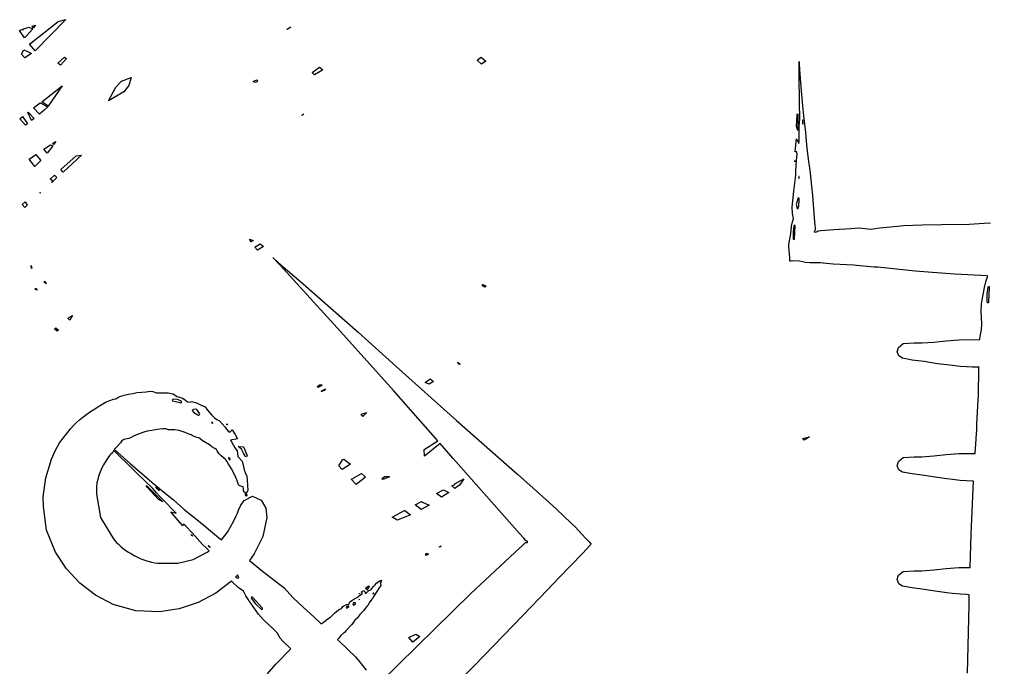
# Model space of a CAD drawing. Extents: x 0 to 203, y 8 to 351.
# Drawn here: x 43.5 to 102.5, y 223.2 to 262.6 of the extents above; entities that cross this region are included whole.
import ezdxf

# ---------------------------------------------------------------- set-up
doc = ezdxf.new("R2010")
doc.units = 0

msp = doc.modelspace()

# ---------------------------------------------------------------- linework, layer by layer
at = {"layer": 'Layer 1'}
for p, q in [((44.15497, 261.139861), (45.8875, 262.52)), ((46.352372, 262.642286), (44.495462, 260.734466)), ((45.8875, 262.52), (45.887507, 262.519889)), ((45.887507, 262.519889), (46.352372, 262.642286)), ((43.539319, 261.958968), (43.6905, 262.026)), ((43.856644, 261.52497), (43.539319, 261.958968)), ((43.6905, 262.026), (43.69053, 262.025853)), ((43.69053, 262.025853), (43.786864, 262.001486)), ((43.757626, 262.051913), (44.103131, 262.170779)), ((43.786864, 262.001486), (43.757626, 262.051913)), ((44.362964, 262.078611), (43.963784, 261.638889)), ((44.103131, 262.170779), (44.362964, 262.078611)), ((44.315078, 262.23371), (44.51926, 262.291848)), ((44.401807, 262.126923), (44.315078, 262.23371)), ((44.51926, 262.291848), (44.4018, 262.127)), ((44.4018, 262.127), (44.401807, 262.126923)), ((59.812424, 262.04352), (60.0282, 262.174)), ((59.817651, 262.033211), (59.812424, 262.04352)), ((60.038349, 262.166702), (59.817651, 262.033211)), ((60.0282, 262.174), (60.028189, 262.173554)), ((60.028189, 262.173554), (60.038349, 262.166702)), ((43.963784, 261.638889), (43.856644, 261.52497)), ((43.672025, 260.536264), (43.815185, 260.792217)), ((43.815185, 260.792217), (44.204268, 260.617697)), ((44.495462, 260.734466), (44.15497, 261.139861)), ((44.204268, 260.617697), (44.271082, 260.565858)), ((43.874722, 260.304963), (43.672025, 260.536264)), ((44.271082, 260.565858), (43.8747, 260.305)), ((43.8747, 260.305), (43.874722, 260.304963)), ((45.880236, 259.974379), (46.2703, 260.349)), ((46.401602, 260.26861), (46.041546, 259.857847)), ((46.2703, 260.349), (46.270307, 260.349043)), ((46.270307, 260.349043), (46.401602, 260.26861)), ((71.366262, 260.17145), (71.6056, 260.345)), ((71.621506, 259.916702), (71.366262, 260.17145)), ((71.6056, 260.345), (71.605617, 260.34569)), ((71.605617, 260.34569), (71.879152, 260.094191)), ((71.879152, 260.094191), (71.687049, 259.959571)), ((90.927717, 259.997331), (90.926162, 260.080742)), ((90.926162, 260.080742), (90.9292, 259.985)), ((46.041546, 259.857847), (45.880236, 259.974379)), ((61.326661, 259.408109), (61.555772, 259.581286)), ((61.820552, 259.4668), (61.478084, 259.269964)), ((61.555772, 259.581286), (61.779235, 259.749025)), ((61.779235, 259.749025), (61.9844, 259.586)), ((61.984404, 259.58616), (61.820552, 259.4668)), ((61.9844, 259.586), (61.984404, 259.58616)), ((71.687049, 259.959571), (71.621506, 259.916702)), ((90.930965, 259.872747), (90.927717, 259.997331)), ((90.9292, 259.985), (90.9292, 259.9845)), ((90.9292, 259.9845), (90.930964, 259.872345)), ((90.930964, 259.872345), (90.931599, 259.847555)), ((90.9316, 259.838), (90.930965, 259.872747)), ((90.931019, 259.605724), (90.931654, 259.836601)), ((90.932645, 258.712511), (90.931019, 259.605724)), ((90.931599, 259.847555), (90.9316, 259.838)), ((90.931654, 259.836601), (90.940556, 259.699303)), ((90.940556, 259.699303), (90.958776, 259.254851)), ((49.404051, 258.526626), (49.7431, 258.888485)), ((49.7431, 258.888485), (50.3352, 259.113)), ((50.335148, 259.11312), (50.186161, 258.61932)), ((50.3352, 259.113), (50.335148, 259.11312)), ((57.75423, 258.864713), (57.781069, 258.8902)), ((57.894918, 258.801997), (57.75423, 258.864713)), ((57.781069, 258.8902), (57.968157, 258.976224)), ((57.960884, 258.854189), (57.894918, 258.801997)), ((58.020492, 258.898895), (57.960884, 258.854189)), ((57.968157, 258.976224), (58.020492, 258.898895)), ((61.478084, 259.269964), (61.326661, 259.408109)), ((90.958776, 259.254851), (90.984201, 259.119461)), ((90.984201, 259.119461), (90.994361, 259.027717)), ((90.994361, 259.027717), (91.069932, 258.070304)), ((44.896535, 257.641342), (46.143095, 258.597344)), ((46.143095, 258.597344), (45.2972, 257.376)), ((48.962808, 257.69501), (49.404051, 258.526626)), ((50.186161, 258.61932), (49.891022, 258.233319)), ((90.938718, 258.090855), (90.932645, 258.712511)), ((49.891022, 258.233319), (48.962808, 257.69501)), ((90.942952, 257.590255), (90.938718, 258.090855)), ((91.069932, 258.070304), (91.131518, 257.39561)), ((44.392768, 257.258488), (44.808763, 257.575175)), ((44.769207, 256.890736), (44.392768, 257.258488)), ((45.049388, 257.134609), (44.7692, 256.891)), ((44.808763, 257.575175), (45.256889, 257.33427)), ((45.2972, 257.376), (44.896535, 257.641342)), ((45.256889, 257.33427), (45.049388, 257.134609)), ((45.2972, 257.376), (45.2972, 257.376)), ((90.967107, 256.601485), (90.942952, 257.590255)), ((91.131518, 257.39561), (91.19028, 256.773954)), ((43.56008, 256.595888), (43.723724, 256.731355)), ((43.906716, 256.208219), (43.56008, 256.595888)), ((43.723724, 256.731355), (44.021838, 256.295378)), ((44.046416, 256.989542), (44.0685, 257.006)), ((44.28153, 256.494025), (44.046416, 256.989542)), ((44.06845, 257.006633), (44.436769, 256.620658)), ((44.0685, 257.006), (44.06845, 257.006633)), ((44.436769, 256.620658), (44.28153, 256.494025)), ((44.7692, 256.891), (44.769207, 256.890736)), ((60.705143, 256.816884), (60.8147, 256.886)), ((60.726685, 256.797673), (60.705143, 256.816884)), ((60.814685, 256.88624), (60.726685, 256.797673)), ((60.8147, 256.886), (60.814685, 256.88624)), ((90.757575, 256.13225), (90.801082, 256.861325)), ((90.801082, 256.861325), (90.824247, 256.925389)), ((90.824247, 256.925389), (90.839434, 256.860837)), ((90.839434, 256.860837), (90.83682, 256.579462)), ((90.83682, 256.579462), (90.851721, 255.898833)), ((90.947967, 256.352173), (90.967107, 256.601485)), ((91.1439, 256.534), (91.132611, 256.468525)), ((91.153304, 256.491974), (91.1439, 256.534)), ((91.1439, 256.534), (91.1439, 256.534)), ((91.156058, 256.282565), (91.153304, 256.491974)), ((91.19028, 256.773954), (91.306036, 255.766534)), ((44.021838, 256.295378), (43.9067, 256.208)), ((43.9067, 256.208), (43.906716, 256.208219)), ((90.7576, 256.132), (90.757575, 256.13225)), ((90.851721, 255.898833), (90.7576, 256.132)), ((90.928262, 256.158938), (90.947967, 256.352173)), ((90.934189, 255.831445), (90.928262, 256.158938)), ((91.132611, 256.468525), (91.156058, 256.282565)), ((90.721746, 255.010551), (90.756282, 255.374561)), ((90.756282, 255.374561), (90.910742, 255.110348)), ((90.921689, 255.272081), (90.934189, 255.831445)), ((91.306036, 255.766534), (91.339795, 255.48622)), ((91.339795, 255.48622), (91.391281, 254.80983)), ((45.033703, 254.753508), (45.424197, 255.013979)), ((45.13357, 254.630476), (45.033703, 254.753508)), ((45.561921, 254.962705), (45.228566, 254.515214)), ((45.424197, 255.013979), (45.561921, 254.962705)), ((45.5475, 255.096), (45.743701, 255.226801)), ((45.610642, 255.033425), (45.5475, 255.096)), ((45.5475, 255.096), (45.5475, 255.096)), ((45.743701, 255.226801), (45.610642, 255.033425)), ((90.687561, 254.58651), (90.721746, 255.010551)), ((90.910742, 255.110348), (90.921689, 255.272081)), ((91.391281, 254.80983), (91.479707, 254.138593)), ((44.124588, 254.144283), (44.539519, 254.422977)), ((44.27453, 253.96348), (44.124588, 254.144283)), ((44.539519, 254.422977), (44.619822, 254.333067)), ((44.619822, 254.333067), (44.841519, 254.063345)), ((45.1336, 254.63), (45.13357, 254.630476)), ((45.228566, 254.515214), (45.1336, 254.63)), ((46.051155, 253.522327), (46.98844, 254.355364)), ((47.305976, 254.38517), (46.189, 253.361)), ((46.98844, 254.355364), (47.305976, 254.38517)), ((90.773655, 254.595479), (90.687561, 254.58651)), ((90.763839, 254.060273), (90.794348, 254.449212)), ((90.794348, 254.449212), (90.773655, 254.595479)), ((91.479707, 254.138593), (91.570461, 253.46277)), ((44.484927, 253.696089), (44.27453, 253.96348)), ((44.485, 253.696), (44.484927, 253.696089)), ((44.841519, 254.063345), (44.485, 253.696)), ((46.189018, 253.36172), (46.051155, 253.522327)), ((90.653765, 254.027211), (90.662514, 254.072)), ((90.657152, 253.981373), (90.653765, 254.027211)), ((90.67211, 254.040639), (90.657152, 253.981373)), ((90.662514, 254.072), (90.67211, 254.040639)), ((90.713624, 253.394971), (90.763839, 254.060273)), ((45.4061, 252.924), (45.668053, 253.167448)), ((45.821666, 253.024994), (45.509709, 252.739171)), ((45.668053, 253.167448), (45.821666, 253.024994)), ((46.189, 253.361), (46.189018, 253.36172)), ((90.607048, 252.196236), (90.727255, 253.17512)), ((90.727255, 253.17512), (90.713624, 253.394971)), ((90.899697, 253.098969), (90.897721, 252.991194)), ((90.897721, 252.991194), (90.913331, 252.980529)), ((90.917, 253.09), (90.899697, 253.098969)), ((90.913331, 252.980529), (90.917, 253.09)), ((91.570461, 253.46277), (91.589531, 253.293617)), ((91.589531, 253.293617), (91.674705, 252.516019)), ((45.551026, 252.833879), (45.4061, 252.924)), ((45.4061, 252.924), (45.4061, 252.924)), ((45.509709, 252.739171), (45.551026, 252.833879)), ((91.674705, 252.516019), (91.727111, 251.949599)), ((44.802119, 252.087289), (44.771537, 252.117517)), ((44.771537, 252.117517), (44.8284, 252.112)), ((44.828391, 252.112079), (44.802119, 252.087289)), ((44.8284, 252.112), (44.828391, 252.112079)), ((90.533241, 251.609048), (90.607048, 252.196236)), ((90.86232, 251.796114), (90.747975, 251.402795)), ((90.888945, 251.811298), (90.86232, 251.796114)), ((90.9244, 251.737), (90.888945, 251.811298)), ((91.727111, 251.949599), (91.829306, 250.585799)), ((43.715826, 251.3953), (43.879678, 251.545309)), ((43.871895, 251.218945), (43.715826, 251.3953)), ((44.014279, 251.350099), (43.871895, 251.218945)), ((43.879678, 251.545309), (44.0143, 251.35)), ((44.0143, 251.35), (44.014279, 251.350099)), ((90.504779, 251.225051), (90.533241, 251.609048)), ((90.512549, 250.844588), (90.504779, 251.225051)), ((90.747975, 251.402795), (90.801933, 251.16217)), ((90.85794, 251.119936), (90.906107, 251.297631)), ((90.906107, 251.297631), (90.925176, 251.67499)), ((90.925176, 251.67499), (90.9244, 251.737)), ((90.9244, 251.737), (90.9244, 251.737)), ((90.577595, 250.550922), (90.512549, 250.844588)), ((90.801933, 251.16217), (90.85794, 251.119936)), ((91.829306, 250.585799), (91.878111, 250.109634)), ((90.453364, 249.982381), (90.453787, 250.077091)), ((90.453787, 250.077091), (90.513113, 250.340455)), ((90.513113, 250.340455), (90.577595, 250.550922)), ((90.6007, 250.101), (90.573864, 249.920056)), ((90.657698, 250.132004), (90.6007, 250.101)), ((90.6007, 250.101), (90.6007, 250.101)), ((90.646821, 249.312384), (90.677826, 250.090828)), ((90.677826, 250.090828), (90.657698, 250.132004)), ((91.878111, 250.109634), (91.895061, 249.989992)), ((91.895061, 249.989992), (91.90381, 249.930161)), ((95.805994, 249.970775), (96.482878, 250.036174)), ((96.482878, 250.036174), (97.103402, 250.102138)), ((97.103402, 250.102138), (97.271423, 250.124456)), ((97.271423, 250.124456), (98.408373, 250.155391)), ((98.408373, 250.155391), (99.603233, 250.169022)), ((99.603233, 250.169022), (101.252223, 250.206879)), ((101.252223, 250.206879), (102.162107, 250.250595)), ((102.162107, 250.250595), (102.560088, 250.271079)), ((90.323624, 249.083518), (90.422712, 249.619077)), ((90.422712, 249.619077), (90.447855, 249.879336)), ((90.447855, 249.879336), (90.453364, 249.982381)), ((90.573864, 249.920056), (90.557054, 249.750692)), ((90.557054, 249.750692), (90.5656, 249.293667)), ((91.875207, 249.814418), (91.842435, 249.747676)), ((91.842435, 249.747676), (91.864612, 249.702828)), ((91.864612, 249.702828), (91.982276, 249.729879)), ((91.89039, 249.854957), (91.875207, 249.814418)), ((91.904163, 249.904114), (91.89039, 249.854957)), ((91.90381, 249.930161), (91.905926, 249.915203)), ((91.905574, 249.910752), (91.904163, 249.904114)), ((91.905926, 249.915203), (91.905574, 249.910752)), ((91.982276, 249.729879), (92.013634, 249.745133)), ((92.013634, 249.745133), (92.035881, 249.759967)), ((92.035881, 249.759967), (92.075361, 249.787367)), ((92.075361, 249.787367), (92.082981, 249.792447)), ((92.082981, 249.792447), (92.109253, 249.797527)), ((92.109253, 249.797527), (92.240619, 249.807484)), ((92.240619, 249.807484), (92.503489, 249.827545)), ((92.503489, 249.827545), (93.029094, 249.865681)), ((93.029094, 249.865681), (94.080514, 249.939132)), ((94.080514, 249.939132), (94.535843, 249.969502)), ((94.535843, 249.969502), (94.754644, 249.959404)), ((94.754644, 249.959404), (95.281163, 249.887053)), ((95.281163, 249.887053), (95.805994, 249.970775)), ((57.613754, 249.130756), (57.513393, 249.291857)), ((57.513393, 249.291857), (57.7475, 249.205)), ((57.747451, 249.20498), (57.613754, 249.130756)), ((57.7475, 249.205), (57.747451, 249.20498)), ((57.837341, 248.807302), (57.8647, 248.821)), ((58.008255, 248.616892), (57.837341, 248.807302)), ((57.864671, 248.82178), (58.179879, 248.993825)), ((57.8647, 248.821), (57.864671, 248.82178)), ((58.381163, 248.84092), (58.008255, 248.616892)), ((58.179879, 248.993825), (58.381163, 248.84092)), ((90.288944, 248.819442), (90.297845, 248.949115)), ((90.31437, 248.587083), (90.288944, 248.819442)), ((90.297845, 248.949115), (90.323624, 249.083518)), ((90.5656, 249.293667), (90.621678, 249.263864)), ((90.621678, 249.263864), (90.646821, 249.312384)), ((90.348837, 248.194258), (90.31437, 248.587083)), ((44.268889, 247.49587), (44.254269, 247.693623)), ((44.254269, 247.693623), (44.2993, 247.531)), ((59.37657, 247.71131), (58.931058, 248.176472)), ((58.931058, 248.176472), (59.281154, 247.857783)), ((59.281154, 247.857783), (60.793414, 246.562493)), ((60.40779, 246.58651), (59.37657, 247.71131)), ((90.351592, 247.983156), (90.348837, 248.194258)), ((90.353073, 247.957942), (90.351592, 247.983156)), ((90.37737, 247.955893), (90.353073, 247.957942)), ((90.431681, 247.957801), (90.37737, 247.955893)), ((90.545532, 247.969312), (90.431681, 247.957801)), ((90.945841, 247.950595), (90.545532, 247.969312)), ((91.317338, 247.875448), (90.945841, 247.950595)), ((91.574135, 247.853553), (91.317338, 247.875448)), ((92.061815, 247.854544), (91.574135, 247.853553)), ((92.109982, 247.852213), (92.061815, 247.854544)), ((92.148685, 247.849529), (92.109982, 247.852213)), ((92.226093, 247.843103), (92.148685, 247.849529)), ((92.380553, 247.82707), (92.226093, 247.843103)), ((92.999028, 247.769793), (92.380553, 247.82707)), ((94.246148, 247.709476), (92.999028, 247.769793)), ((94.410638, 247.67706), (94.246148, 247.709476)), ((95.486778, 247.579454), (94.410638, 247.67706)), ((44.299329, 247.530829), (44.268889, 247.49587)), ((44.2993, 247.531), (44.299329, 247.530829)), ((95.714195, 247.575991), (95.486778, 247.579454)), ((97.978975, 247.348859), (95.714195, 247.575991)), ((100.364455, 247.162545), (97.978975, 247.348859)), ((102.368765, 247.060491), (100.364455, 247.162545)), ((102.364953, 246.990711), (102.368765, 247.060491)), ((45.026149, 246.698418), (45.0806, 246.72688)), ((45.155889, 246.577365), (45.026149, 246.698418)), ((45.0806, 246.72688), (45.1625, 246.586)), ((45.162526, 246.586616), (45.155889, 246.577365)), ((45.1625, 246.586), (45.162526, 246.586616)), ((63.05876, 243.66766), (60.40779, 246.58651)), ((60.793414, 246.562493), (64.128184, 243.630223)), ((71.653229, 246.473995), (71.6929, 246.541)), ((71.810091, 246.376247), (71.653229, 246.473995)), ((71.6929, 246.541), (71.692912, 246.54109)), ((71.692912, 246.54109), (71.89329, 246.450827)), ((71.89329, 246.450827), (71.84258, 246.390231)), ((102.190855, 246.34017), (102.275257, 246.701919)), ((102.275257, 246.701919), (102.364953, 246.990711)), ((44.486769, 246.240265), (44.567425, 246.3116)), ((44.609519, 246.181789), (44.486769, 246.240265)), ((44.567425, 246.3116), (44.6095, 246.182)), ((44.6095, 246.182), (44.609519, 246.181789)), ((71.84258, 246.390231), (71.810091, 246.376247)), ((102.013795, 245.366089), (102.190855, 246.34017)), ((102.390169, 246.373421), (102.326466, 245.947683)), ((102.326466, 245.947683), (102.339448, 245.467705)), ((102.467498, 246.416079), (102.390169, 246.373421)), ((102.450336, 245.45167), (102.494408, 246.359578)), ((102.494408, 246.359578), (102.467498, 246.416079)), ((101.987947, 244.916058), (102.013795, 245.366089)), ((102.339448, 245.467705), (102.417, 245.41)), ((102.417, 245.41), (102.450336, 245.45167)), ((102.417, 245.41), (102.417, 245.41)), ((102.022838, 244.149196), (101.987947, 244.916058)), ((46.478446, 244.484044), (46.7578, 244.643)), ((46.579583, 244.390533), (46.478446, 244.484044)), ((46.603597, 244.369064), (46.579583, 244.390533)), ((46.757772, 244.64359), (46.603597, 244.369064)), ((46.7578, 244.643), (46.757772, 244.64359)), ((102.009956, 243.768669), (102.022838, 244.149196)), ((45.681197, 243.827232), (45.7457, 243.898)), ((45.842718, 243.701361), (45.681197, 243.827232)), ((45.7457, 243.898), (45.745679, 243.8977)), ((45.745679, 243.8977), (45.922528, 243.754049)), ((45.922528, 243.754049), (45.842718, 243.701361)), ((66.27417, 240.08203), (63.05876, 243.66766)), ((64.128184, 243.630223), (66.426654, 241.557763)), ((101.926784, 243.401119), (102.009956, 243.768669)), ((96.952285, 242.706501), (97.249764, 242.937378)), ((97.249764, 242.937378), (97.913796, 242.976153)), ((97.913796, 242.976153), (98.376965, 242.978343)), ((98.376965, 242.978343), (99.114801, 243.035973)), ((99.114801, 243.035973), (99.851787, 243.114862)), ((99.851787, 243.114862), (100.618302, 243.176669)), ((100.618302, 243.176669), (101.892812, 243.187546)), ((101.892812, 243.187546), (101.906232, 243.187404)), ((101.906232, 243.187404), (101.926784, 243.401119)), ((96.881737, 242.443157), (96.952285, 242.706501)), ((96.977852, 242.188031), (96.881737, 242.443157)), ((70.287669, 241.663241), (70.160048, 241.802376)), ((70.160048, 241.802376), (70.3311, 241.691)), ((97.20633, 242.047414), (96.977852, 242.188031)), ((97.796484, 241.941262), (97.20633, 242.047414)), ((98.517087, 241.842315), (97.796484, 241.941262)), ((99.33925, 241.71893), (98.517087, 241.842315)), ((66.426654, 241.557763), (70.108834, 238.276173)), ((70.331103, 241.690927), (70.287669, 241.663241)), ((70.3311, 241.691), (70.331103, 241.690927)), ((99.902142, 241.643501), (99.33925, 241.71893)), ((100.248711, 241.601055), (99.902142, 241.643501)), ((100.710889, 241.551545), (100.248711, 241.601055)), ((101.087257, 241.529794), (100.710889, 241.551545)), ((101.448865, 241.505779), (101.087257, 241.529794)), ((101.854051, 241.506908), (101.448865, 241.505779)), ((101.825233, 239.755728), (101.853343, 241.468348)), ((101.853343, 241.468348), (101.854051, 241.506908)), ((68.198533, 240.572874), (68.504699, 240.795067)), ((68.435695, 240.478872), (68.198533, 240.572874)), ((68.703016, 240.643927), (68.435695, 240.478872)), ((68.504699, 240.795067), (68.703, 240.644)), ((68.703, 240.644), (68.703016, 240.643927)), ((50.438548, 239.914238), (50.702268, 239.966361)), ((50.702268, 239.966361), (50.970788, 239.981051)), ((50.970788, 239.981051), (51.237121, 239.999765)), ((51.237121, 239.999765), (51.369122, 240.019967)), ((51.369122, 240.019967), (51.501617, 240.041788)), ((51.501617, 240.041788), (51.647038, 240.029147)), ((51.647038, 240.029147), (51.8782, 239.957319)), ((61.643643, 240.341801), (61.814204, 240.450143)), ((61.6875, 240.274), (61.643643, 240.341801)), ((61.936742, 240.415252), (61.6875, 240.274)), ((61.6875, 240.274), (61.6875, 240.274)), ((61.814204, 240.450143), (61.936742, 240.415252)), ((61.884265, 240.055763), (62.1414, 240.186)), ((61.918944, 240.025182), (61.884265, 240.055763)), ((62.061184, 240.092983), (61.918944, 240.025182)), ((62.141417, 240.186494), (62.061184, 240.092983)), ((62.1414, 240.186), (62.141417, 240.186494)), ((68.96688, 237.02553), (66.27417, 240.08203)), ((48.397028, 239.159463), (48.81295, 239.396202)), ((48.81295, 239.396202), (49.034494, 239.483711)), ((49.034494, 239.483711), (49.26177, 239.554408)), ((49.26177, 239.554408), (49.404574, 239.587814)), ((49.404574, 239.587814), (49.520545, 239.664514)), ((49.520545, 239.664514), (49.646187, 239.718966)), ((49.646187, 239.718966), (49.907223, 239.799681)), ((49.907223, 239.799681), (50.17278, 239.859715)), ((50.17278, 239.859715), (50.438548, 239.914238)), ((51.8782, 239.957319), (52.111902, 239.948491)), ((52.111902, 239.948491), (52.585312, 239.956896)), ((52.585312, 239.956896), (52.856939, 239.891214)), ((52.87394, 239.564521), (52.830436, 239.493966)), ((52.830436, 239.493966), (52.849647, 239.457734)), ((52.849647, 239.457734), (53.1039, 239.403)), ((52.856939, 239.891214), (53.12179, 239.730325)), ((53.154821, 239.54312), (52.87394, 239.564521)), ((53.1039, 239.403), (53.230462, 239.374961)), ((53.12179, 239.730325), (53.263677, 239.680465)), ((53.253418, 239.507103), (53.154821, 239.54312)), ((53.230462, 239.374961), (53.354767, 239.337175)), ((53.38683, 239.44029), (53.253418, 239.507103)), ((53.263677, 239.680465), (53.413819, 239.643172)), ((53.392692, 239.357655), (53.38683, 239.44029)), ((53.413819, 239.643172), (53.605781, 239.518941)), ((53.605781, 239.518941), (53.747812, 239.39478)), ((53.747812, 239.39478), (53.893721, 239.383833)), ((53.893721, 239.383833), (54.005947, 239.420558)), ((54.005947, 239.420558), (54.309288, 239.340469)), ((101.717317, 238.052142), (101.793734, 239.529792)), ((101.793734, 239.529792), (101.825233, 239.755728)), ((47.803343, 238.776809), (48.233881, 239.041728)), ((48.233881, 239.041728), (48.397028, 239.159463)), ((53.354767, 239.337175), (53.392692, 239.357655)), ((54.097417, 238.939829), (54.037021, 238.87224)), ((54.037021, 238.87224), (54.135, 238.76)), ((54.302375, 238.953658), (54.097417, 238.939829)), ((54.500625, 238.667691), (54.302375, 238.953658)), ((54.309288, 239.340469), (54.587841, 239.191456)), ((54.587841, 239.191456), (54.822249, 239.102398)), ((54.822249, 239.102398), (54.973238, 238.897581)), ((54.973238, 238.897581), (55.227706, 238.58068)), ((47.009995, 238.137013), (47.199417, 238.309834)), ((47.199417, 238.309834), (47.294269, 238.395152)), ((47.294269, 238.395152), (47.395829, 238.473045)), ((47.395829, 238.473045), (47.803343, 238.776809)), ((54.135, 238.76), (54.376543, 238.617546)), ((54.135, 238.76), (54.135, 238.76)), ((54.376543, 238.617546), (54.418284, 238.598829)), ((54.418284, 238.598829), (54.49244, 238.625386)), ((54.49244, 238.625386), (54.500625, 238.667691)), ((55.227706, 238.58068), (55.311398, 238.507585)), ((55.311398, 238.507585), (55.389794, 238.435474)), ((55.389794, 238.435474), (55.533801, 238.333067)), ((55.533801, 238.333067), (55.692853, 238.255942)), ((55.692853, 238.255942), (55.865322, 238.055928)), ((64.312403, 238.643653), (64.644135, 238.743661)), ((64.411212, 238.510664), (64.312403, 238.643653)), ((64.644135, 238.743661), (64.4112, 238.51)), ((64.4112, 238.51), (64.411212, 238.510664)), ((70.108834, 238.276173), (73.798854, 235.010193)), ((45.984852, 236.899283), (46.649166, 237.76919)), ((46.649166, 237.76919), (46.821423, 237.961081)), ((46.821423, 237.961081), (47.009995, 238.137013)), ((51.302119, 237.608269), (51.232625, 237.594641)), ((51.580531, 237.66788), (51.302119, 237.608269)), ((51.918196, 237.719719), (51.580531, 237.66788)), ((52.260249, 237.758282), (51.918196, 237.719719)), ((52.435049, 237.760822), (52.260249, 237.758282)), ((52.592334, 237.696833), (52.435049, 237.760822)), ((52.717923, 237.700011), (52.592334, 237.696833)), ((52.853313, 237.706296), (52.717923, 237.700011)), ((52.987786, 237.700787), (52.853313, 237.706296)), ((53.252846, 237.66258), (52.987786, 237.700787)), ((53.613466, 237.535524), (53.252846, 237.66258)), ((55.240329, 238.169427), (55.218152, 238.15163)), ((55.218152, 238.15163), (55.279174, 238.098237)), ((55.3027, 238.119), (55.240329, 238.169427)), ((55.279174, 238.098237), (55.3027, 238.119)), ((55.3027, 238.119), (55.3027, 238.119)), ((55.865322, 238.055928), (56.040619, 237.861565)), ((56.040619, 237.861565), (56.125088, 237.736131)), ((56.125088, 237.736131), (56.220078, 237.614654)), ((56.153601, 238.004146), (56.135872, 238.055138)), ((56.135872, 238.055138), (56.169916, 238.0372)), ((56.186725, 238.002453), (56.153601, 238.004146)), ((56.169916, 238.0372), (56.186725, 238.002453)), ((56.220078, 237.614654), (56.333083, 237.564438)), ((56.333083, 237.564438), (56.46367, 237.693049)), ((56.46367, 237.693049), (56.655067, 237.409554)), ((101.628256, 236.263669), (101.719789, 237.739829)), ((101.719789, 237.739829), (101.717317, 238.052142)), ((49.771438, 237.03117), (49.689593, 236.899734)), ((49.885924, 237.119382), (49.771438, 237.03117)), ((50.179999, 237.177519), (49.885924, 237.119382)), ((50.294909, 237.208524), (50.179999, 237.177519)), ((50.507281, 237.325765), (50.294909, 237.208524)), ((51.030554, 237.529168), (50.507281, 237.325765)), ((51.165174, 237.572676), (51.030554, 237.529168)), ((51.232625, 237.594641), (51.165174, 237.572676)), ((53.790809, 237.464049), (53.613466, 237.535524)), ((53.969072, 237.3918), (53.790809, 237.464049)), ((54.042732, 237.357688), (53.969072, 237.3918)), ((54.110321, 237.311217), (54.042732, 237.357688)), ((54.257576, 237.251535), (54.110321, 237.311217)), ((54.478779, 237.185078), (54.257576, 237.251535)), ((54.652309, 237.042059), (54.478779, 237.185078)), ((54.738616, 236.994104), (54.652309, 237.042059)), ((56.785022, 237.144265), (56.366983, 237.080065)), ((56.366983, 237.080065), (56.418892, 236.969042)), ((56.655067, 237.409554), (56.785022, 237.144265)), ((68.13235, 236.509603), (68.96688, 237.02553)), ((91.125056, 237.17274), (91.547475, 237.278892)), ((91.1251, 237.173), (91.125056, 237.17274)), ((91.177251, 237.123444), (91.1251, 237.173)), ((91.235448, 237.071885), (91.177251, 237.123444)), ((91.547475, 237.278892), (91.235448, 237.071885)), ((45.711379, 236.418317), (45.984852, 236.899283)), ((49.264508, 236.456699), (49.232163, 236.375831)), ((49.574278, 236.144954), (49.264508, 236.456699)), ((49.318522, 236.519411), (49.302278, 236.502461)), ((49.302278, 236.502461), (49.308487, 236.497305)), ((49.308487, 236.497305), (50.282779, 235.637073)), ((49.436045, 236.636861), (49.318522, 236.519411)), ((49.689593, 236.899734), (49.436045, 236.636861)), ((55.086805, 236.793312), (54.738616, 236.994104)), ((55.241336, 236.665268), (55.086805, 236.793312)), ((55.42228, 236.561729), (55.241336, 236.665268)), ((55.510494, 236.504237), (55.42228, 236.561729)), ((55.561415, 236.414541), (55.510494, 236.504237)), ((56.418892, 236.969042), (56.630067, 236.614853)), ((56.630067, 236.614853), (56.768141, 236.417298)), ((57.033195, 236.530463), (56.840102, 236.689656)), ((56.840102, 236.689656), (57.165337, 236.674755)), ((57.16569, 236.274019), (57.033195, 236.530463)), ((57.165337, 236.674755), (57.3849, 236.136)), ((68.166251, 236.098911), (68.13235, 236.509603)), ((69.108692, 236.864579), (68.166251, 236.098911)), ((69.908608, 235.956815), (69.108692, 236.864579)), ((45.139295, 234.788208), (45.481207, 235.912347)), ((45.481207, 235.912347), (45.711379, 236.418317)), ((48.981722, 236.08081), (48.816315, 235.833053)), ((49.022754, 236.143526), (48.981722, 236.08081)), ((49.073605, 236.198277), (49.022754, 236.143526)), ((49.186821, 236.297294), (49.073605, 236.198277)), ((49.232163, 236.375831), (49.186821, 236.297294)), ((50.181594, 235.546959), (49.574278, 236.144954)), ((55.679008, 236.247581), (55.561415, 236.414541)), ((55.803945, 236.128574), (55.679008, 236.247581)), ((56.047819, 235.920438), (55.803945, 236.128574)), ((56.097118, 235.857935), (56.047819, 235.920438)), ((56.13688, 235.789781), (56.097118, 235.857935)), ((56.34204, 235.934832), (56.246482, 236.020221)), ((56.246482, 236.020221), (56.290481, 235.890117)), ((56.290481, 235.890117), (56.3217, 235.876)), ((56.3217, 235.876), (56.34204, 235.934832)), ((56.3217, 235.876), (56.3217, 235.876)), ((56.768141, 236.417298), (56.791377, 236.267924)), ((56.791377, 236.267924), (56.816449, 236.077373)), ((56.816449, 236.077373), (57.069715, 235.801078)), ((57.27029, 236.082763), (57.16569, 236.274019)), ((57.34261, 236.060586), (57.27029, 236.082763)), ((57.384915, 236.135375), (57.34261, 236.060586)), ((57.3849, 236.136), (57.384915, 236.135375)), ((62.946842, 235.519564), (63.172634, 235.885056)), ((63.172634, 235.885056), (63.262683, 235.924536)), ((63.262683, 235.924536), (63.667302, 235.608413)), ((72.397838, 233.133595), (69.908608, 235.956815)), ((96.952279, 235.782492), (97.249758, 236.013299)), ((97.249758, 236.013299), (97.91379, 236.052144)), ((97.91379, 236.052144), (98.376959, 236.054475)), ((98.376959, 236.054475), (99.114795, 236.111964)), ((99.114795, 236.111964), (99.851781, 236.190856)), ((99.851781, 236.190856), (100.618296, 236.252584)), ((100.618296, 236.252584), (101.628256, 236.263669)), ((48.508106, 235.291771), (48.354281, 234.891177)), ((48.575625, 235.432247), (48.508106, 235.291771)), ((48.650696, 235.568769), (48.575625, 235.432247)), ((48.816315, 235.833053), (48.650696, 235.568769)), ((50.669976, 235.065003), (50.181594, 235.546959)), ((50.282779, 235.637073), (50.96999, 235.045719)), ((56.218524, 235.653823), (56.13688, 235.789781)), ((56.329053, 235.490888), (56.218524, 235.653823)), ((56.427224, 235.320465), (56.329053, 235.490888)), ((56.634513, 234.938023), (56.427224, 235.320465)), ((57.069715, 235.801078), (57.148393, 235.442374)), ((57.148393, 235.442374), (57.194017, 235.264537)), ((57.194017, 235.264537), (57.261892, 235.096657)), ((62.9469, 235.519), (62.946842, 235.519564)), ((63.154132, 235.293349), (62.9469, 235.519)), ((63.667302, 235.608413), (63.154132, 235.293349)), ((96.88173, 235.519183), (96.952279, 235.782492)), ((96.977846, 235.264093), (96.88173, 235.519183)), ((97.206324, 235.123405), (96.977846, 235.264093)), ((44.991411, 233.622567), (45.139295, 234.788208)), ((48.299194, 234.684243), (48.251874, 234.475469)), ((48.354281, 234.891177), (48.299194, 234.684243)), ((51.642434, 234.129626), (50.669976, 235.065003)), ((50.96999, 235.045719), (51.599272, 234.507826)), ((56.761922, 234.651774), (56.634513, 234.938023)), ((57.261892, 235.096657), (57.351587, 234.886049)), ((57.351587, 234.886049), (57.381813, 234.659619)), ((57.381813, 234.659619), (57.413244, 234.009713)), ((63.710037, 234.701812), (63.76343, 234.730838)), ((64.014295, 234.378061), (63.710037, 234.701812)), ((63.76343, 234.730838), (64.328295, 235.048244)), ((64.566101, 234.83), (64.014295, 234.378061)), ((64.328295, 235.048244), (64.501754, 234.889266)), ((64.501754, 234.889266), (64.566101, 234.83)), ((65.57035, 234.73097), (65.735405, 234.864596)), ((65.5704, 234.731), (65.57035, 234.73097)), ((65.638966, 234.680311), (65.5704, 234.731)), ((66.034193, 234.842188), (65.638966, 234.680311)), ((65.735405, 234.864596), (66.0034, 234.865)), ((66.0034, 234.865), (66.034193, 234.842188)), ((69.991356, 234.41364), (70.552413, 234.712039)), ((70.552413, 234.712039), (70.313907, 234.353899)), ((73.798854, 235.010193), (75.709654, 233.304353)), ((97.796478, 235.017323), (97.206324, 235.123405)), ((98.517081, 234.918305), (97.796478, 235.017323)), ((99.339244, 234.79492), (98.517081, 234.918305)), ((99.902136, 234.719491), (99.339244, 234.79492)), ((100.248705, 234.677186), (99.902136, 234.719491)), ((100.710883, 234.627537), (100.248705, 234.677186)), ((48.223982, 234.122054), (48.222215, 234.004249)), ((48.231037, 234.239577), (48.223982, 234.122054)), ((48.251874, 234.475469), (48.231037, 234.239577)), ((51.297981, 234.22413), (51.248471, 234.30867)), ((51.248471, 234.30867), (51.320017, 234.259653)), ((51.98886, 233.46567), (51.297981, 234.22413)), ((51.320017, 234.259653), (51.593129, 233.982161)), ((51.599272, 234.507826), (52.618412, 233.669136)), ((51.873664, 233.869578), (51.642434, 234.129626)), ((51.849549, 234.203991), (51.804137, 234.234784)), ((51.804137, 234.234784), (51.860849, 234.16126)), ((52.0514, 234.007), (51.849549, 234.203991)), ((51.860849, 234.16126), (52.0514, 234.007)), ((56.862212, 234.353096), (56.761922, 234.651774)), ((56.916596, 234.299561), (56.862212, 234.353096)), ((57.127557, 234.233101), (56.916596, 234.299561)), ((57.179819, 233.92976), (57.127557, 234.233101)), ((69.81232, 234.29761), (70.00061, 234.368801)), ((70.005907, 234.142303), (69.81232, 234.29761)), ((69.9914, 234.414), (69.991356, 234.41364)), ((70.00061, 234.368801), (69.9914, 234.414)), ((70.313907, 234.353899), (70.005907, 234.142303)), ((101.087251, 234.605854), (100.710883, 234.627537)), ((101.448859, 234.581769), (101.087251, 234.605854)), ((101.377327, 231.354141), (101.529162, 234.581981)), ((101.529162, 234.581981), (101.448859, 234.581769)), ((45.001441, 233.030293), (44.991411, 233.622567)), ((48.222215, 234.004249), (48.232034, 233.79788)), ((48.232034, 233.79788), (48.463249, 232.370866)), ((51.593129, 233.982161), (52.265424, 233.331693)), ((52.050866, 233.662503), (51.873664, 233.869578)), ((52.371792, 233.350825), (52.050866, 233.662503)), ((52.0514, 234.007), (52.0514, 234.007)), ((52.618412, 233.669136), (52.899152, 233.43974)), ((57.316132, 233.839641), (57.179819, 233.92976)), ((57.19269, 233.395737), (57.705008, 233.658228)), ((57.26175, 233.733779), (57.312742, 233.825947)), ((57.316908, 233.66661), (57.26175, 233.733779)), ((57.309494, 233.831456), (57.316132, 233.839641)), ((57.312742, 233.825947), (57.309494, 233.831456)), ((57.320439, 233.839011), (57.312742, 233.825944)), ((57.312742, 233.825944), (57.362746, 233.726362)), ((57.413244, 234.009713), (57.316132, 233.839646)), ((57.316132, 233.839646), (57.320439, 233.839011)), ((57.362746, 233.726362), (57.316908, 233.66661)), ((57.705008, 233.658228), (58.23231, 233.427307)), ((69.195811, 233.601149), (68.8876, 233.827)), ((68.8876, 233.827), (68.887606, 233.82687)), ((68.887606, 233.82687), (69.316301, 234.054711)), ((69.644361, 233.897073), (69.195811, 233.601149)), ((69.316301, 234.054711), (69.644361, 233.897073)), ((45.195678, 231.598498), (45.001441, 233.030293)), ((51.9889, 233.465), (51.98886, 233.46567)), ((52.265424, 233.331693), (51.9889, 233.465)), ((52.908908, 232.794712), (52.371792, 233.350825)), ((52.899152, 233.43974), (53.557957, 232.859192)), ((56.848032, 232.824509), (56.98653, 233.117963)), ((56.98653, 233.117963), (57.19269, 233.395737)), ((58.23231, 233.427307), (58.514958, 232.943516)), ((58.514958, 232.943516), (58.578381, 232.37137)), ((67.586741, 233.134884), (67.973916, 233.340906)), ((67.95753, 232.86276), (67.586741, 233.134884)), ((68.431788, 233.128675), (67.9575, 232.863)), ((67.973916, 233.340906), (68.039739, 233.311103)), ((68.039739, 233.311103), (68.431788, 233.128675)), ((73.935018, 231.399925), (72.397838, 233.133595)), ((75.709654, 233.304353), (76.185252, 232.875723)), ((48.463249, 232.370866), (49.207111, 231.13131)), ((53.07481, 232.324411), (52.73206, 232.719708)), ((52.73206, 232.719708), (53.061249, 232.625844)), ((53.061249, 232.625844), (52.908908, 232.794712)), ((53.479006, 231.8688), (53.07481, 232.324411)), ((53.557957, 232.859192), (54.219093, 232.329351)), ((54.219093, 232.329351), (54.874223, 231.803467)), ((56.556403, 232.124531), (56.714961, 232.466646)), ((56.714961, 232.466646), (56.789612, 232.642716)), ((56.789612, 232.642716), (56.848032, 232.824509)), ((58.578381, 232.37137), (58.3327, 231.216511)), ((66.19541, 232.390469), (66.933387, 232.787107)), ((66.430879, 232.248438), (66.19541, 232.390469)), ((66.926596, 232.36709), (66.494232, 232.20797)), ((66.9266, 232.367), (66.926596, 232.36709)), ((67.310387, 232.536443), (66.9266, 232.367)), ((66.933387, 232.787107), (66.955352, 232.798678)), ((66.955352, 232.798678), (67.310387, 232.536443)), ((67.9575, 232.863), (67.95753, 232.86276)), ((76.185252, 232.875723), (77.074652, 232.029545)), ((53.50549, 231.973468), (53.479006, 231.8688)), ((53.657478, 231.852908), (53.50549, 231.973468)), ((54.027985, 231.436989), (53.657478, 231.852908)), ((54.874223, 231.803467), (55.035321, 231.668283)), ((56.175869, 231.488256), (56.377294, 231.797811)), ((56.377294, 231.797811), (56.556403, 232.124531)), ((66.494232, 232.20797), (66.430879, 232.248438)), ((77.074652, 232.029545), (77.306447, 231.804953)), ((77.306447, 231.804953), (77.518113, 231.577536)), ((45.731578, 230.256643), (45.195678, 231.598498)), ((49.207111, 231.13131), (49.324634, 230.991963)), ((54.02064, 231.27801), (53.979464, 231.332039)), ((53.979464, 231.332039), (54.013999, 231.312263)), ((54.013999, 231.312263), (54.067396, 231.236552)), ((54.067396, 231.236552), (54.02064, 231.27801)), ((54.666874, 230.724943), (54.027985, 231.436989)), ((55.035321, 231.668283), (55.767365, 231.048467)), ((55.811154, 231.016965), (56.175869, 231.488256)), ((58.3327, 231.216511), (57.799166, 230.16323)), ((74.191959, 231.111776), (73.935018, 231.399925)), ((77.518113, 231.577536), (77.941943, 231.12129)), ((77.941943, 231.12129), (78.153892, 230.8926)), ((101.309382, 229.339871), (101.377327, 231.354141)), ((49.324634, 230.991963), (49.449289, 230.858551)), ((49.449289, 230.858551), (49.573594, 230.722593)), ((49.573594, 230.722593), (49.710754, 230.600058)), ((49.710754, 230.600058), (49.857659, 230.475753)), ((54.8885, 230.525), (54.666874, 230.724943)), ((55.027702, 230.668935), (55.014, 230.657)), ((55.014, 230.657), (55.118315, 230.549648)), ((55.014, 230.657), (55.014, 230.657)), ((55.133005, 230.558264), (55.027702, 230.668935)), ((55.118315, 230.549648), (55.133005, 230.558264)), ((55.767365, 231.048467), (55.811154, 231.016965)), ((69.045314, 230.587644), (69.164, 230.624)), ((69.07858, 230.566881), (69.045314, 230.587644)), ((69.163969, 230.62389), (69.07858, 230.566881)), ((69.164, 230.624), (69.163969, 230.62389)), ((73.664229, 230.258272), (74.125137, 230.685491)), ((74.125137, 230.685491), (74.240752, 230.791714)), ((74.32057, 230.967843), (74.191959, 231.111776)), ((74.240752, 230.791714), (74.298607, 230.844895)), ((74.298607, 230.844895), (74.303622, 230.845037)), ((74.303622, 230.845037), (74.323539, 230.844684)), ((74.350231, 230.940227), (74.32057, 230.967843)), ((74.323539, 230.844684), (74.392257, 230.859444)), ((74.361461, 230.936485), (74.350231, 230.940227)), ((74.403907, 230.923982), (74.361461, 230.936485)), ((74.392257, 230.859444), (74.413376, 230.8665)), ((74.421566, 230.918338), (74.403907, 230.923982)), ((74.413376, 230.8665), (74.419167, 230.877447)), ((74.419167, 230.877447), (74.421707, 230.903719)), ((74.421707, 230.903719), (74.421566, 230.918338)), ((78.208558, 230.664829), (77.772085, 230.212467)), ((78.153892, 230.8926), (78.259903, 230.778184)), ((78.26301, 230.72133), (78.208558, 230.664829)), ((78.259903, 230.778184), (78.286389, 230.74958)), ((78.286389, 230.74958), (78.26301, 230.72133)), ((46.393735, 229.247302), (45.731578, 230.256643)), ((49.857659, 230.475753), (50.015861, 230.367061)), ((50.015861, 230.367061), (50.17449, 230.257093)), ((50.17449, 230.257093), (50.341591, 230.160901)), ((50.341591, 230.160901), (50.547751, 230.039706)), ((50.547751, 230.039706), (50.763727, 229.935462)), ((54.096419, 229.828166), (54.94291, 230.258507)), ((55.06919, 230.344387), (54.8885, 230.525)), ((54.8885, 230.525), (54.8885, 230.525)), ((54.94291, 230.258507), (55.06919, 230.344387)), ((57.799166, 230.16323), (57.51899, 229.764473)), ((68.247875, 230.063475), (68.263414, 230.210942)), ((68.406856, 230.15218), (68.247875, 230.063475)), ((68.263414, 230.210942), (68.4069, 230.152)), ((68.4069, 230.152), (68.406856, 230.15218)), ((72.744468, 229.401644), (73.664229, 230.258272)), ((77.772085, 230.212467), (76.338655, 228.729807)), ((50.763727, 229.935462), (50.872278, 229.88136)), ((50.872278, 229.88136), (50.985635, 229.840186)), ((50.985635, 229.840186), (51.213546, 229.752892)), ((51.213546, 229.752892), (51.569504, 229.655709)), ((51.569504, 229.655709), (51.752285, 229.619901)), ((51.752285, 229.619901), (51.93775, 229.58812)), ((51.93775, 229.58812), (53.17689, 229.591086)), ((53.17689, 229.591086), (54.096419, 229.828166)), ((57.51899, 229.764473), (58.313326, 229.100018)), ((70.974288, 227.759084), (72.744468, 229.401644)), ((47.21139, 228.370901), (46.393735, 229.247302)), ((56.7882, 228.867), (56.66319, 228.736836)), ((56.800135, 228.880984), (56.7882, 228.867)), ((56.7882, 228.867), (56.7882, 228.867)), ((56.879871, 228.704135), (56.800135, 228.880984)), ((58.313326, 229.100018), (59.375126, 228.308083)), ((96.881736, 228.595183), (96.952285, 228.858561)), ((96.952285, 228.858561), (97.249764, 229.089371)), ((97.249764, 229.089371), (97.913796, 229.128213)), ((97.913796, 229.128213), (98.376965, 229.130403)), ((98.376965, 229.130403), (99.114801, 229.188036)), ((99.114801, 229.188036), (99.851787, 229.266925)), ((99.851787, 229.266925), (100.618302, 229.328582)), ((100.618302, 229.328582), (101.309382, 229.339871)), ((48.165156, 227.644977), (47.21139, 228.370901)), ((56.432918, 228.510187), (55.46927, 227.767075)), ((56.451, 228.479252), (56.432918, 228.510187)), ((56.823694, 228.112984), (56.451, 228.479252)), ((56.66319, 228.736836), (56.787139, 228.693329)), ((56.787139, 228.693329), (56.879871, 228.704135)), ((59.375126, 228.308083), (59.614764, 228.110118)), ((64.599005, 228.097468), (64.75, 228.208)), ((64.75, 228.208), (64.750005, 228.208564)), ((64.750005, 228.208564), (64.786519, 228.195144)), ((64.786519, 228.195144), (64.794571, 228.163928)), ((64.893302, 227.971482), (65.050728, 228.169449)), ((65.050728, 228.169449), (65.138801, 228.261546)), ((65.138801, 228.261546), (65.244527, 228.379351)), ((65.244527, 228.379351), (65.421661, 228.523358)), ((65.499193, 228.237958), (65.363944, 228.028975)), ((65.421661, 228.523358), (65.500195, 228.527524)), ((65.52236, 228.456407), (65.45378, 228.365088)), ((65.45378, 228.365088), (65.499545, 228.270589)), ((65.499136, 228.529079), (65.50528, 228.529502)), ((65.500195, 228.527524), (65.499136, 228.529079)), ((65.499545, 228.270589), (65.499193, 228.237958)), ((65.504846, 228.526892), (65.500183, 228.527527)), ((65.500183, 228.527527), (65.52236, 228.456407)), ((65.505269, 228.529505), (65.504846, 228.526892)), ((65.548212, 228.532892), (65.505269, 228.529505)), ((65.50528, 228.529502), (65.514876, 228.570749)), ((65.514876, 228.570749), (65.547221, 228.568347)), ((65.547221, 228.568347), (65.548212, 228.532892)), ((76.338655, 228.729807), (75.609083, 227.955954)), ((96.977852, 228.340023), (96.881736, 228.595183)), ((97.20633, 228.199476), (96.977852, 228.340023)), ((97.796484, 228.093183), (97.20633, 228.199476)), ((49.235648, 227.087063), (48.165156, 227.644977)), ((55.46927, 227.767075), (54.401881, 227.200628)), ((57.166729, 227.885708), (56.823694, 228.112984)), ((57.307628, 227.617879), (57.166729, 227.885708)), ((57.503772, 227.302321), (57.307628, 227.617879)), ((59.614764, 228.110118), (60.172076, 227.480128)), ((64.134088, 227.577726), (64.277671, 227.673354)), ((64.190454, 227.732307), (64.195328, 227.744101)), ((64.2103, 227.734), (64.190454, 227.732307)), ((64.195328, 227.744101), (64.208392, 227.747067)), ((64.208392, 227.747067), (64.2103, 227.734)), ((64.2103, 227.734), (64.2103, 227.734)), ((64.277671, 227.673354), (64.364189, 227.726606)), ((64.306478, 227.833746), (64.398575, 227.894142)), ((64.372938, 227.770607), (64.306478, 227.833746)), ((64.364189, 227.726606), (64.372938, 227.770607)), ((64.398575, 227.894142), (64.483538, 227.940118)), ((64.483538, 227.940118), (64.567922, 227.760656)), ((64.567922, 227.760656), (64.60578, 227.780926)), ((64.652613, 227.959958), (64.599005, 228.097468)), ((64.60578, 227.780926), (64.717582, 227.870269)), ((64.747956, 228.109332), (64.652613, 227.959958)), ((64.717582, 227.870269), (64.771116, 227.934615)), ((64.794571, 228.163928), (64.747956, 228.109332)), ((64.771116, 227.934615), (64.826133, 227.948881)), ((64.826133, 227.948881), (64.893302, 227.971482)), ((65.042637, 227.774669), (65.024064, 227.726361)), ((65.024064, 227.726361), (65.070112, 227.755599)), ((65.0699, 227.771), (65.042637, 227.774669)), ((65.179678, 227.747097), (65.045058, 227.519468)), ((65.070112, 227.755599), (65.0699, 227.771)), ((65.0699, 227.771), (65.0699, 227.771)), ((65.270082, 227.880306), (65.179678, 227.747097)), ((65.363944, 228.028975), (65.270082, 227.880306)), ((65.490998, 222.364414), (70.974288, 227.759084)), ((75.609083, 227.955954), (74.141883, 226.416084)), ((98.517087, 227.994377), (97.796484, 228.093183)), ((99.33925, 227.870922), (98.517087, 227.994377)), ((99.902142, 227.795351), (99.33925, 227.870922)), ((100.248711, 227.753046), (99.902142, 227.795351)), ((100.710889, 227.703536), (100.248711, 227.753046)), ((101.087257, 227.681853), (100.710889, 227.703536)), ((101.261919, 227.667516), (101.087257, 227.681853)), ((101.247156, 227.057092), (101.261919, 227.667516)), ((50.618697, 226.70654), (49.235648, 227.087063)), ((54.401881, 227.200628), (53.254663, 226.821061)), ((58.067299, 226.488492), (57.503772, 227.302321)), ((57.645897, 227.551837), (57.621321, 227.467082)), ((57.621321, 227.467082), (57.877342, 227.120872)), ((57.7048, 227.531), (57.645897, 227.551837)), ((58.315723, 226.857717), (57.7048, 227.531)), ((57.7048, 227.531), (57.7048, 227.531)), ((57.877342, 227.120872), (58.225886, 226.790765)), ((60.172076, 227.480128), (60.805244, 226.909043)), ((63.192279, 226.953679), (63.263332, 227.000432)), ((63.263332, 227.000432), (63.442794, 227.076002)), ((63.442794, 227.076002), (63.515751, 227.097685)), ((63.519302, 227.008951), (63.445495, 226.971238)), ((63.515751, 227.097685), (63.583552, 227.105526)), ((63.552638, 226.986633), (63.519302, 227.008951)), ((63.583552, 227.105526), (63.599088, 227.195645)), ((63.599088, 227.195645), (63.657144, 227.274385)), ((63.657144, 227.274385), (63.735116, 227.334416)), ((63.735116, 227.334416), (63.872276, 227.408575)), ((63.817508, 227.178037), (63.804794, 227.104378)), ((63.804794, 227.104378), (63.8269, 227.067)), ((63.949023, 227.187994), (63.817508, 227.178037)), ((63.8269, 227.067), (63.857556, 227.052742)), ((63.8269, 227.067), (63.8269, 227.067)), ((63.857556, 227.052742), (63.884191, 227.073567)), ((63.872276, 227.408575), (64.106402, 227.526451)), ((63.884191, 227.073567), (63.962305, 227.131141)), ((63.966538, 227.175918), (63.949023, 227.187994)), ((63.962305, 227.131141), (63.973029, 227.142794)), ((63.973029, 227.142794), (63.966538, 227.175918)), ((64.106402, 227.526451), (64.134088, 227.577726)), ((64.202319, 227.403361), (64.181838, 227.385138)), ((64.181838, 227.385138), (64.189679, 227.373485)), ((64.189679, 227.373485), (64.2115, 227.391)), ((64.2115, 227.391), (64.202319, 227.403361)), ((64.2115, 227.391), (64.2115, 227.391)), ((64.67992, 226.995413), (64.558584, 226.837137)), ((64.705842, 227.030301), (64.67992, 226.995413)), ((64.79836, 227.180878), (64.705842, 227.030301)), ((64.888267, 227.332231), (64.79836, 227.180878)), ((65.006639, 227.457097), (64.888267, 227.332231)), ((65.045058, 227.519468), (65.006639, 227.457097)), ((101.149552, 222.914352), (101.247156, 227.057092)), ((52.051528, 226.638587), (50.618697, 226.70654)), ((53.254663, 226.821061), (52.051528, 226.638587)), ((58.36725, 226.151956), (58.067299, 226.488492)), ((58.225886, 226.790765), (58.321515, 226.804747)), ((58.321515, 226.804747), (58.315723, 226.857717)), ((60.805244, 226.909043), (61.433256, 226.325033)), ((62.458047, 226.336474), (62.692243, 226.550824)), ((62.692243, 226.550824), (62.933786, 226.754794)), ((62.933786, 226.754794), (62.97122, 226.777818)), ((62.97122, 226.777818), (63.103221, 226.841806)), ((63.103221, 226.841806), (63.192279, 226.953679)), ((63.445495, 226.971238), (63.390267, 226.900753)), ((63.390267, 226.900753), (63.409619, 226.866215)), ((63.409619, 226.866215), (63.4267, 226.86)), ((63.4267, 226.86), (63.555675, 226.968907)), ((63.4267, 226.86), (63.4267, 226.86)), ((63.555675, 226.968907), (63.552638, 226.986633)), ((64.226993, 226.474611), (64.083974, 226.274386)), ((64.464793, 226.727313), (64.226993, 226.474611)), ((64.558584, 226.837137), (64.464793, 226.727313)), ((74.141883, 226.416084), (71.179033, 223.364524)), ((58.934234, 225.634335), (58.36725, 226.151956)), ((61.433256, 226.325033), (61.871423, 225.905722)), ((61.871423, 225.905722), (62.156823, 226.109904)), ((62.156823, 226.109904), (62.196871, 226.151644)), ((62.196871, 226.151644), (62.417436, 226.318039)), ((62.417436, 226.318039), (62.458047, 226.336474)), ((63.733242, 225.877026), (63.377707, 225.476361)), ((63.834379, 226.000199), (63.733242, 225.877026)), ((63.930431, 226.127199), (63.834379, 226.000199)), ((64.051273, 226.226078), (63.930431, 226.127199)), ((64.083974, 226.274386), (64.051273, 226.226078)), ((59.194149, 225.356129), (58.934234, 225.634335)), ((59.395215, 225.037399), (59.194149, 225.356129)), ((63.25397, 225.357709), (63.055226, 225.178388)), ((63.300584, 225.389705), (63.25397, 225.357709)), ((63.377707, 225.476361), (63.300584, 225.389705)), ((67.195399, 225.073359), (67.6329, 225.274)), ((67.6329, 225.274), (67.63293, 225.27379)), ((67.63293, 225.27379), (67.877298, 225.146593)), ((59.544166, 224.859633), (59.395215, 225.037399)), ((60.026201, 224.382057), (59.544166, 224.859633)), ((62.950417, 225.03989), (62.872586, 224.947793)), ((62.872586, 224.947793), (63.520091, 224.3284)), ((63.055226, 225.178388), (62.950417, 225.03989)), ((67.456931, 224.791558), (67.195399, 225.073359)), ((67.877298, 225.146593), (67.456931, 224.791558)), ((59.120841, 223.461511), (60.014195, 224.370401)), ((60.014195, 224.370401), (60.026201, 224.382057)), ((63.520091, 224.3284), (63.971748, 223.89574)), ((58.622358, 222.875875), (59.120841, 223.461511)), ((63.971748, 223.89574), (64.16943, 223.668534)), ((64.16943, 223.668534), (64.608064, 223.088501)), ((71.179033, 223.364524), (67.861003, 220.109274))]:
    msp.add_line(p, q, dxfattribs=at)

doc.saveas('drawing.dxf')
